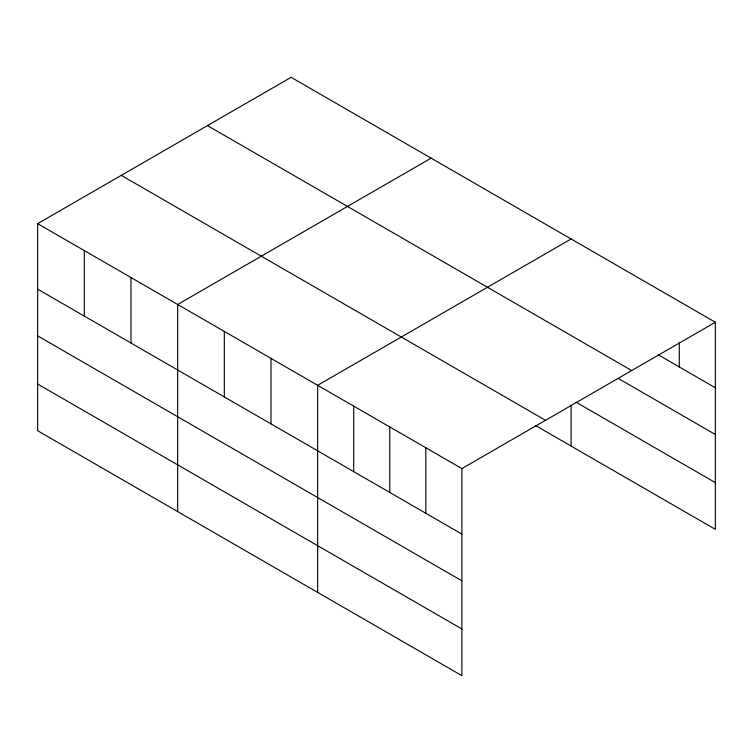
<?xml version="1.0" encoding="UTF-8"?>
<svg xmlns="http://www.w3.org/2000/svg" width="753" height="753" viewBox="0 0 753 753"><rect width="100%" height="100%" fill="white"/><g stroke="black" fill="none" stroke-linecap="round" stroke-linejoin="round"><path stroke-width="1.13" d="M37.65 223.65L461.89 468.582L461.89 675.676L37.65 430.744L37.65 223.65L291.11 77.324L715.35 322.256L715.35 529.35L535.599 425.567M431.111 158.149L177.652 304.485L177.652 511.579M571.113 238.974L317.644 385.31L317.644 592.404M461.89 468.582L715.35 322.256M658.254 354.804L715.35 387.767M207.47 125.61L631.711 370.542M618.185 378.392L715.35 434.49M576.12 402.243L715.35 482.626M121.289 175.364L545.53 420.296M37.65 289.161L461.89 534.093M37.65 335.885L461.89 580.817M37.65 384.03L461.89 628.962M679.291 342.38L679.291 366.946M571.113 405.189L571.113 446.068M425.831 447.771L425.831 513.282M389.772 426.951L389.772 492.462M353.712 406.131L353.712 471.642M270.986 358.362L270.986 423.883M224.319 331.424L224.319 396.935M130.984 277.537L130.984 343.048M84.317 250.598L84.317 316.109"/></g></svg>
